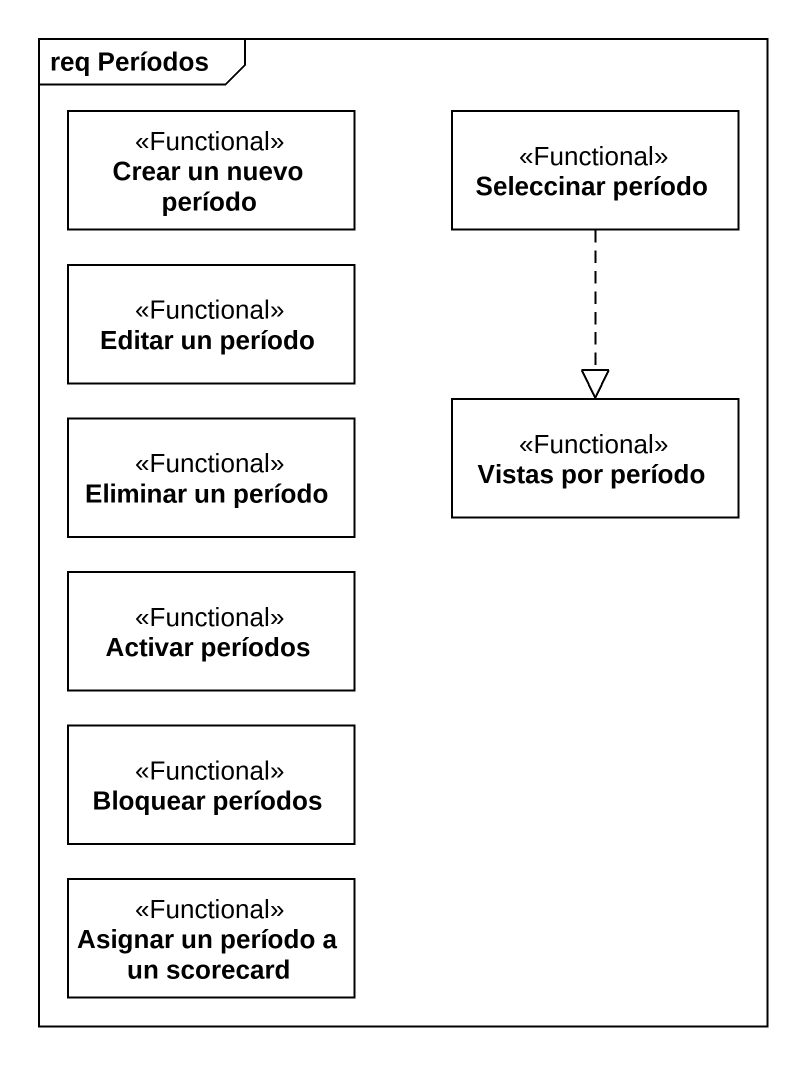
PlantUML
@startuml
mainframe req Períodos
hide circle
hide empty members
class "Crear un nuevo período" as Crear_un_nuevo_período <<Functional>>
class "Seleccinar período" as Seleccinar_período <<Functional>>
class "Editar un período" as Editar_un_período <<Functional>>
class "Eliminar un período" as Eliminar_un_período <<Functional>>
class "Vistas por período" as Vistas_por_período <<Functional>>
class "Activar períodos" as Activar_períodos <<Functional>>
class "Bloquear períodos" as Bloquear_períodos <<Functional>>
class "Asignar un período a un scorecard" as Asignar_un_período_a_un <<Functional>>
Seleccinar_período ..|> Vistas_por_período
@enduml
